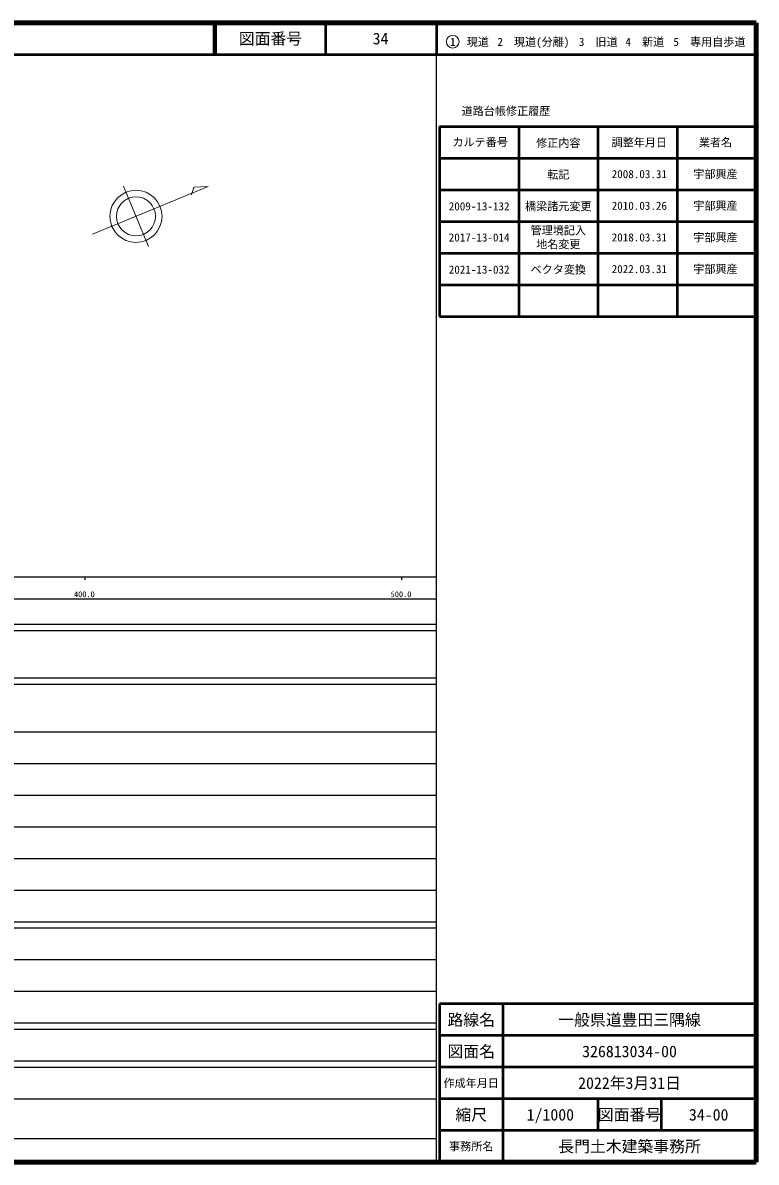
# Model space of a CAD drawing. Units: millimetres at full size, sheet at 1:1000; details may follow other scales. Extents: x 40000 to 680000, y 20000 to 380000.
# Drawn here: x 448397 to 680000, y 20000 to 380000 of the extents above; entities that cross this region are included whole.
import ezdxf
from ezdxf.enums import TextEntityAlignment as Align

# ---------------------------------------------------------------- set-up
doc = ezdxf.new("R2010")
doc.units = ezdxf.units.MM
doc.header["$LTSCALE"] = 1000
for name, color, linetype, lineweight in [('M-BMK-SRVR', 3, 'Continuous', 13), ('M-TTL', 2, 'Continuous', 140), ('M-TTL-BAND', 7, 'Continuous', 25), ('M-TTL-FRAM', 2, 'Continuous', 50), ('M-TTL-LINE', 7, 'Continuous', 50), ('M-TTL-TXT', 7, 'Continuous', 13)]:
    doc.layers.add(name, color=color, linetype=linetype, lineweight=lineweight)
doc.styles.add('ＭＳ ゴシック', font='')
doc.styles.get('ＭＳ ゴシック').set_extended_font_data('MS Gothic')

msp = doc.modelspace()

# ---------------------------------------------------------------- linework, layer by layer
at = {"layer": 'M-BMK-SRVR'}
for p, q in [((470454, 313206), (506974, 328267)), ((480210, 328364), (488059, 309331)), ((502368, 328080), (501720, 325686)), ((506974, 328267), (502368, 328080))]:
    msp.add_line(p, q, dxfattribs=at)
for radius in [8235, 6176]:
    msp.add_circle((484135, 318847), radius, dxfattribs=at)
at = {"layer": 'M-TTL'}
for p, q in [((680000, 380000), (40000, 380000)), ((680000, 20000), (680000, 380000)), ((40000, 20000), (680000, 20000))]:
    msp.add_line(p, q, dxfattribs=at)
at = {"layer": 'M-TTL-BAND'}
for p, q in [((579000, 20000), (579000, 370000)), ((40000, 205000), (579000, 205000)), ((468000, 205000), (468000, 204000)), ((568000, 205000), (568000, 204000)), ((68000, 198000), (579000, 198000)), ((40000, 190000), (579000, 190000)), ((40000, 188000), (579000, 188000)), ((40000, 173000), (579000, 173000)), ((40000, 171000), (579000, 171000)), ((40000, 156000), (579000, 156000)), ((46000, 146000), (579000, 146000)), ((52000, 136000), (579000, 136000)), ((46000, 126000), (579000, 126000)), ((52000, 116000), (579000, 116000)), ((46000, 106000), (579000, 106000)), ((40000, 96000), (579000, 96000)), ((40000, 94000), (579000, 94000)), ((49000, 84000), (579000, 84000)), ((40000, 74000), (579000, 74000)), ((40000, 64000), (579000, 64000)), ((40000, 62000), (579000, 62000)), ((40000, 52000), (579000, 52000)), ((40000, 50000), (579000, 50000)), ((40000, 40000), (579000, 40000)), ((68000, 27500), (579000, 27500))]:
    msp.add_line(p, q, dxfattribs=at)
at = {"layer": 'M-TTL-FRAM'}
for p, q in [((580000, 347197), (580000, 287197)), ((580000, 347197), (680000, 347197)), ((580000, 287197), (680000, 287197)), ((680000, 70000), (580000, 70000)), ((580000, 70000), (580000, 20000))]:
    msp.add_line(p, q, dxfattribs=at)
at = {"layer": 'M-TTL-LINE'}
for p, q in [((508747, 380000), (508747, 370000)), ((509247, 380000), (509247, 370000)), ((543997, 380000), (543997, 370000)), ((579000, 380000), (579000, 370000)), ((40000, 370000), (680000, 370000)), ((605000, 347197), (605000, 287197)), ((630000, 347197), (630000, 287197)), ((655000, 347197), (655000, 287197)), ((580000, 337197), (680000, 337197)), ((580000, 327197), (680000, 327197)), ((580000, 317197), (680000, 317197)), ((580000, 307197), (680000, 307197)), ((580000, 297197), (680000, 297197)), ((600000, 70000), (600000, 20000)), ((680000, 60000), (580000, 60000)), ((680000, 50000), (580000, 50000)), ((680000, 40000), (580000, 40000)), ((630000, 40000), (630000, 30000)), ((650000, 40000), (650000, 30000)), ((680000, 30000), (580000, 30000))]:
    msp.add_line(p, q, dxfattribs=at)
at = {"layer": 'M-TTL-TXT'}
msp.add_circle((584147, 374034), 2000, dxfattribs=at)

# ---------------------------------------------------------------- texts
at = {"layer": 'M-TTL-BAND', "style": 'ＭＳ ゴシック'}
for s, p in [('400.0', (467844, 199445)), ('500.0', (567844, 199445))]:
    msp.add_text(s, height=1833, dxfattribs=at).set_placement(p, align=Align.MIDDLE_CENTER)
at = {"layer": 'M-TTL-TXT', "style": 'ＭＳ ゴシック'}
for s, height, p in [('図面番号', 3666, (526622, 375000)), ('34', 3666, (561372, 375000)), ('1\u3000現道', 2566, (589448, 373958)), ('2\u3000現道(分離)', 2566, (609619, 373958)), ('3\u3000旧道', 2566, (630121, 373958)), ('4\u3000新道', 2566, (644824, 373958)), ('5\u3000専用自歩道', 2566, (665228, 373958)), ('道路台帳修正履歴', 2566, (600968, 352113)), ('カルテ番号', 2566, (592839, 342277)), ('修正内容', 2566, (617509, 342023)), ('調整年月日', 2566, (643089, 342197)), ('業者名', 2566, (667134, 342197)), ('転記', 2566, (617509, 332023)), ('2008.03.31', 2566, (643089, 332197)), ('宇部興産', 2566, (667134, 332197)), ('2009-13-132', 2566, (592509, 322023)), ('橋梁諸元変更', 2566, (617509, 322023)), ('2010.03.26', 2566, (643089, 322197)), ('宇部興産', 2566, (667134, 322197)), ('2017-13-014', 2566, (592509, 312178)), ('管理境記入', 2566, (617509, 314403)), ('2018.03.31', 2566, (643089, 312197)), ('宇部興産', 2566, (667134, 312197)), ('地名変更', 2566, (617509, 310028)), ('2021-13-032', 2566, (592509, 302023)), ('ベクタ変換', 2566, (617509, 302023)), ('2022.03.31', 2566, (643089, 302197)), ('宇部興産', 2566, (667134, 302197)), ('路線名', 3666, (590000, 65000)), ('一般県道豊田三隅線', 3666, (640000, 65000)), ('図面名', 3666, (590000, 55000)), ('326813034-00', 3666, (640000, 55000)), ('2022年3月31日', 3666, (640000, 45000)), ('作成年月日', 2566, (590000, 45000)), ('縮尺', 3666, (590000, 35000)), ('1/1000', 3666, (615000, 35000)), ('図面番号', 3666, (640000, 35000)), ('34-00', 3666, (665000, 35000)), ('事務所名', 2566, (590000, 25000)), ('長門土木建築事務所', 3666, (640000, 25000))]:
    msp.add_text(s, height=height, dxfattribs=at).set_placement(p, align=Align.MIDDLE_CENTER)

doc.saveas('drawing.dxf')
